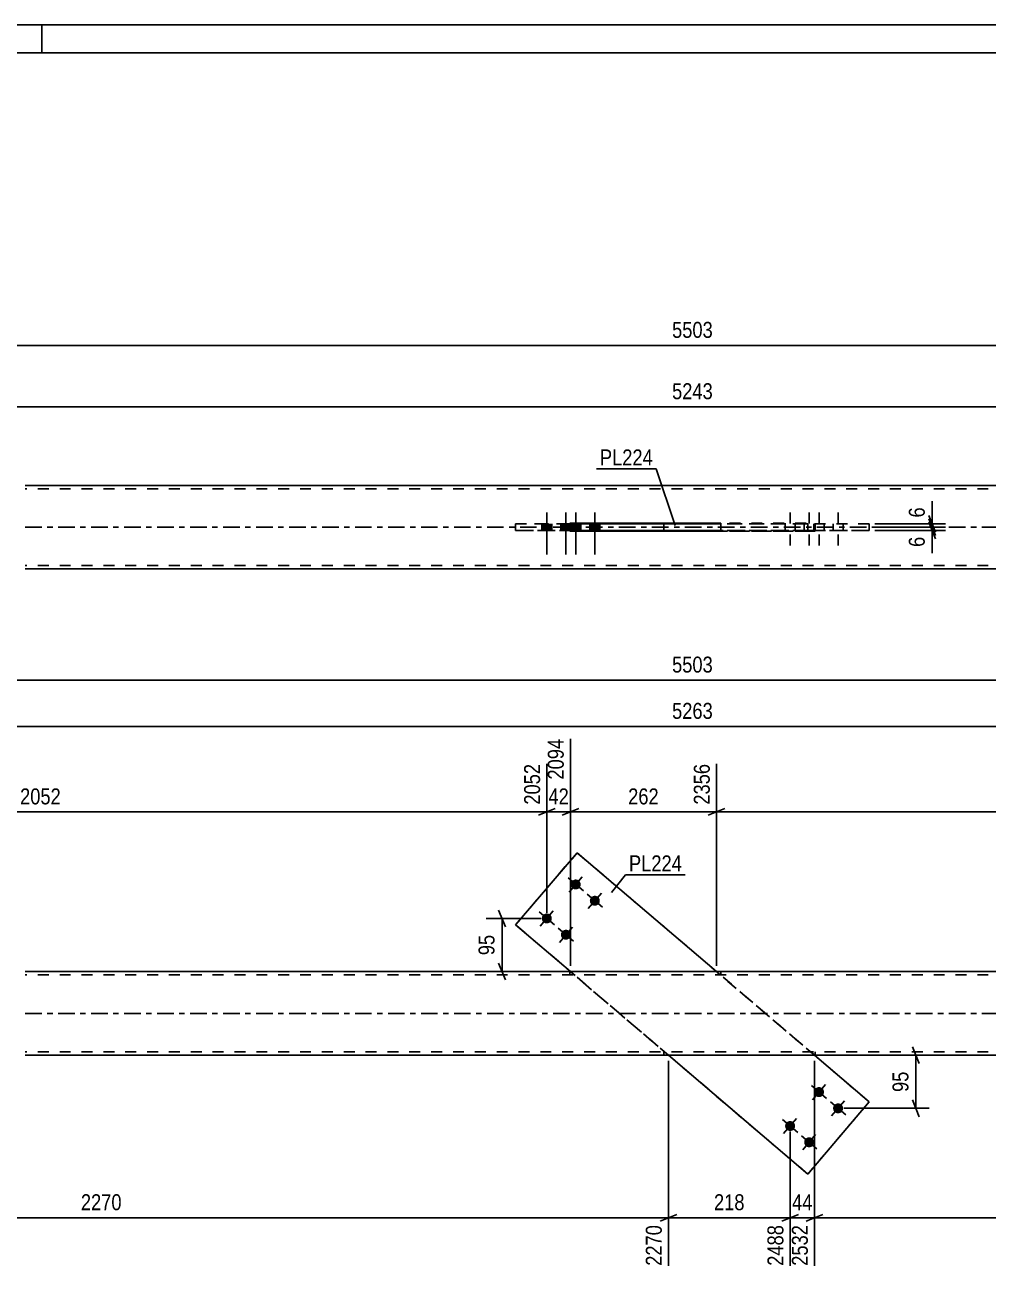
# Model space of a CAD drawing. Header units: millimetres. Extents: x 0 to 594, y 0 to 420.
# Drawn here: x 170.9 to 343.7, y 196.9 to 420 of the extents above; entities that cross this region are included whole.
import ezdxf

# ---------------------------------------------------------------- set-up
doc = ezdxf.new("R2010")
doc.units = ezdxf.units.MM
doc.linetypes.add('DXK_LINE_DOT2', pattern=[3.9198, 1.9599, -1.9599])
doc.linetypes.add('DXK_LINE_DOT3', pattern=[5.9187, 2.979, -0.9799, 0.9799, -0.9799])
doc.styles.add('Arial Narrow', font='ARIALN.TTF', dxfattribs={"height": 0.2})

# ---------------------------------------------------------------- blocks, each defined once
blk = doc.blocks.new('Unknown-580609602-1130')
at = {"color": 5, "linetype": 'Continuous'}
for p, q in [((594, 420), (0, 420)), ((174, 415), (174, 420)), ((589, 415), (5, 415))]:
    blk.add_line(p, q, dxfattribs=at)
blk = doc.blocks.new('Part-580609602-1700 - 1673')
at = {"color": 2, "linetype": 'Continuous'}
for p, q in [((410.41, 250.22), (170.98, 250.22)), ((170.98, 235.22), (410.41, 235.22))]:
    blk.add_line(p, q, dxfattribs=at)
at = {"color": 7, "linetype": 'DXK_LINE_DOT2'}
for p, q in [((268.7, 250.22), (268.7, 249.62)), ((295.8, 250.22), (295.8, 249.62)), ((410.41, 249.62), (170.98, 249.62)), ((410.41, 235.82), (170.98, 235.82)), ((285.59, 235.22), (285.59, 235.82)), ((312.69, 235.22), (312.69, 235.82))]:
    blk.add_line(p, q, dxfattribs=at)
at = {"color": 7, "linetype": 'DXK_LINE_DOT3'}
blk.add_line((170.98, 242.72), (410.41, 242.72), dxfattribs=at)
blk = doc.blocks.new('Bolt-580609602-1706 - 1673')
at = {"linetype": 'Continuous'}
for points in [[(270.34, 266.52), (270.47, 266.38), (270.57, 266.22), (270.63, 266.04), (270.66, 265.86), (270.64, 265.67), (270.59, 265.49), (270.5, 265.32), (270.38, 265.18), (270.23, 265.07), (270.06, 264.99), (269.87, 264.94), (269.69, 264.94), (269.5, 264.97), (269.33, 265.04), (269.17, 265.15), (269.04, 265.29), (268.94, 265.45), (268.88, 265.62), (268.86, 265.81), (268.87, 266), (268.92, 266.18), (269.01, 266.34), (269.14, 266.49), (269.29, 266.6), (269.46, 266.68), (269.64, 266.73), (269.83, 266.73), (270.01, 266.7), (270.19, 266.62)], [(273.76, 263.6), (273.89, 263.46), (273.99, 263.3), (274.06, 263.12), (274.08, 262.94), (274.07, 262.75), (274.01, 262.57), (273.92, 262.4), (273.8, 262.26), (273.65, 262.15), (273.48, 262.07), (273.3, 262.02), (273.11, 262.02), (272.93, 262.05), (272.75, 262.12), (272.6, 262.23), (272.47, 262.36), (272.37, 262.53), (272.31, 262.7), (272.28, 262.89), (272.3, 263.08), (272.35, 263.26), (272.44, 263.42), (272.56, 263.57), (272.71, 263.68), (272.88, 263.76), (273.06, 263.81), (273.25, 263.81), (273.44, 263.78), (273.61, 263.7)], [(265.15, 260.43), (265.28, 260.3), (265.38, 260.13), (265.44, 259.96), (265.46, 259.77), (265.45, 259.58), (265.4, 259.4), (265.31, 259.24), (265.18, 259.09), (265.04, 258.98), (264.87, 258.9), (264.68, 258.85), (264.49, 258.85), (264.31, 258.88), (264.14, 258.96), (263.98, 259.06), (263.85, 259.2), (263.75, 259.36), (263.69, 259.54), (263.67, 259.72), (263.68, 259.91), (263.73, 260.09), (263.82, 260.26), (263.95, 260.4), (264.09, 260.51), (264.26, 260.59), (264.45, 260.64), (264.63, 260.64), (264.82, 260.61), (264.99, 260.54)], [(268.57, 257.51), (268.7, 257.37), (268.8, 257.21), (268.86, 257.04), (268.89, 256.85), (268.87, 256.66), (268.82, 256.48), (268.73, 256.32), (268.61, 256.17), (268.46, 256.06), (268.29, 255.98), (268.11, 255.93), (267.92, 255.93), (267.73, 255.96), (267.56, 256.04), (267.4, 256.14), (267.28, 256.28), (267.18, 256.44), (267.11, 256.62), (267.09, 256.8), (267.1, 256.99), (267.16, 257.17), (267.25, 257.34), (267.37, 257.48), (267.52, 257.59), (267.69, 257.67), (267.87, 257.72), (268.06, 257.72), (268.24, 257.69), (268.42, 257.62)]]:
    blk.add_hatch(color=1, dxfattribs=at).paths.add_polyline_path(points)
at = {"color": 1, "linetype": 'Continuous'}
for p, q in [((268.39, 267), (271.13, 264.67)), ((270.92, 267.2), (268.59, 264.46)), ((271.81, 264.08), (274.55, 261.75)), ((274.35, 264.28), (272.01, 261.54)), ((265.73, 261.12), (263.4, 258.38)), ((263.2, 260.91), (265.93, 258.58)), ((266.62, 257.99), (269.36, 255.66)), ((269.16, 258.2), (266.82, 255.46))]:
    blk.add_line(p, q, dxfattribs=at)
blk = doc.blocks.new('Bolt-580609602-1707 - 1673')
at = {"linetype": 'Continuous'}
for points in [[(312.82, 227.92), (312.69, 228.06), (312.59, 228.22), (312.53, 228.4), (312.5, 228.58), (312.52, 228.77), (312.57, 228.95), (312.66, 229.12), (312.78, 229.26), (312.93, 229.37), (313.1, 229.45), (313.28, 229.5), (313.47, 229.5), (313.66, 229.47), (313.83, 229.4), (313.99, 229.29), (314.12, 229.15), (314.22, 228.99), (314.28, 228.82), (314.3, 228.63), (314.29, 228.44), (314.23, 228.26), (314.15, 228.1), (314.02, 227.95), (313.87, 227.84), (313.7, 227.76), (313.52, 227.71), (313.33, 227.71), (313.15, 227.74), (312.97, 227.82)], [(316.24, 225), (316.11, 225.14), (316.01, 225.3), (315.95, 225.48), (315.93, 225.66), (315.94, 225.85), (316, 226.03), (316.08, 226.2), (316.21, 226.34), (316.36, 226.45), (316.53, 226.53), (316.71, 226.58), (316.9, 226.58), (317.08, 226.55), (317.26, 226.48), (317.41, 226.37), (317.54, 226.23), (317.64, 226.07), (317.7, 225.9), (317.73, 225.71), (317.71, 225.52), (317.66, 225.34), (317.57, 225.18), (317.45, 225.03), (317.3, 224.92), (317.13, 224.84), (316.94, 224.79), (316.76, 224.79), (316.57, 224.82), (316.4, 224.9)], [(307.63, 221.84), (307.5, 221.97), (307.4, 222.13), (307.34, 222.31), (307.31, 222.5), (307.33, 222.68), (307.38, 222.86), (307.47, 223.03), (307.59, 223.17), (307.74, 223.29), (307.91, 223.37), (308.09, 223.41), (308.28, 223.42), (308.47, 223.38), (308.64, 223.31), (308.8, 223.2), (308.93, 223.07), (309.02, 222.91), (309.09, 222.73), (309.11, 222.54), (309.1, 222.36), (309.04, 222.18), (308.95, 222.01), (308.83, 221.87), (308.68, 221.75), (308.51, 221.67), (308.33, 221.63), (308.14, 221.62), (307.96, 221.66), (307.78, 221.73)], [(311.05, 218.91), (310.92, 219.05), (310.82, 219.21), (310.76, 219.39), (310.74, 219.58), (310.75, 219.76), (310.8, 219.94), (310.89, 220.11), (311.02, 220.25), (311.16, 220.37), (311.33, 220.45), (311.52, 220.49), (311.71, 220.5), (311.89, 220.46), (312.06, 220.39), (312.22, 220.28), (312.35, 220.15), (312.45, 219.99), (312.51, 219.81), (312.54, 219.62), (312.52, 219.44), (312.47, 219.26), (312.38, 219.09), (312.26, 218.95), (312.11, 218.83), (311.94, 218.75), (311.75, 218.71), (311.57, 218.7), (311.38, 218.74), (311.21, 218.81)]]:
    blk.add_hatch(color=1, dxfattribs=at).paths.add_polyline_path(points)
at = {"color": 1, "linetype": 'Continuous'}
for p, q in [((312.23, 227.24), (314.57, 229.98)), ((314.77, 227.44), (312.03, 229.77)), ((318.2, 224.52), (315.46, 226.85)), ((315.66, 224.32), (317.99, 227.06)), ((309.58, 221.35), (306.84, 223.69)), ((307.04, 221.15), (309.38, 223.89)), ((310.47, 218.23), (312.8, 220.97)), ((313, 218.43), (310.27, 220.77))]:
    blk.add_line(p, q, dxfattribs=at)
blk = doc.blocks.new('Part-580609602-1715 - 1673')
at = {"color": 2, "linetype": 'Continuous'}
for p, q in [((270.01, 271.53), (258.98, 258.59)), ((270.01, 271.53), (270.01, 271.53)), ((295, 250.22), (270.01, 271.53)), ((268.8, 250.22), (258.98, 258.59)), ((258.98, 258.59), (258.98, 258.59)), ((311.38, 213.9), (286.39, 235.22)), ((322.41, 226.84), (312.59, 235.22)), ((311.38, 213.9), (322.41, 226.84)), ((322.41, 226.84), (322.41, 226.84)), ((311.38, 213.9), (311.38, 213.9))]:
    blk.add_line(p, q, dxfattribs=at)
at = {"color": 7, "linetype": 'DXK_LINE_DOT2'}
for p, q in [((258.98, 258.59), (270.01, 271.53)), ((322.41, 226.84), (270.01, 271.53)), ((311.38, 213.9), (258.98, 258.59)), ((286.39, 235.22), (268.8, 250.22)), ((312.59, 235.22), (295, 250.22)), ((322.41, 226.84), (311.38, 213.9))]:
    blk.add_line(p, q, dxfattribs=at)
blk = doc.blocks.new('Bolt-580609602-1435 - 1367')
at = {"color": 1, "linetype": 'DXK_LINE_DOT2'}
for p, q in [((308.21, 332.52), (308.21, 325.02)), ((311.64, 332.52), (311.64, 325.02)), ((313.4, 332.52), (313.4, 325.02)), ((316.83, 332.52), (316.83, 325.02)), ((307.31, 330.52), (307.31, 329.32)), ((309.11, 330.52), (309.11, 329.32)), ((310.74, 330.52), (310.74, 329.32)), ((312.5, 330.52), (312.5, 329.32)), ((312.54, 330.52), (312.54, 329.32)), ((314.3, 330.52), (314.3, 329.32)), ((315.93, 330.52), (315.93, 329.32)), ((317.73, 330.52), (317.73, 329.32))]:
    blk.add_line(p, q, dxfattribs=at)
blk = doc.blocks.new('Part-580609602-1456 - 1367')
at = {"color": 2, "linetype": 'Continuous'}
for p, q in [((410.41, 337.42), (170.98, 337.42)), ((268.7, 330.52), (268.7, 330.62)), ((268.7, 330.62), (268.7, 330.62)), ((268.7, 330.62), (295.8, 330.62)), ((285.59, 330.62), (285.59, 330.52)), ((295.8, 330.62), (295.8, 329.22)), ((268.7, 329.22), (268.7, 329.32)), ((268.7, 329.22), (295.8, 329.22)), ((285.59, 329.22), (285.59, 329.32)), ((410.41, 322.42), (170.98, 322.42))]:
    blk.add_line(p, q, dxfattribs=at)
at = {"color": 7, "linetype": 'DXK_LINE_DOT2'}
for p, q in [((410.41, 336.82), (170.98, 336.82)), ((268.7, 329.32), (268.7, 330.62)), ((268.7, 330.62), (295.8, 330.62)), ((285.59, 330.62), (312.69, 330.62)), ((285.59, 330.62), (285.59, 330.62)), ((285.59, 330.62), (312.69, 330.62)), ((285.59, 330.52), (285.59, 330.62)), ((285.59, 329.32), (285.59, 330.52)), ((312.69, 330.62), (312.69, 329.22)), ((268.7, 329.22), (295.8, 329.22)), ((285.59, 329.22), (285.59, 329.22)), ((285.59, 329.22), (285.59, 329.22)), ((312.69, 329.22), (285.59, 329.22)), ((285.59, 329.22), (312.69, 329.22)), ((410.41, 323.02), (170.98, 323.02))]:
    blk.add_line(p, q, dxfattribs=at)
at = {"color": 7, "linetype": 'DXK_LINE_DOT3'}
blk.add_line((170.98, 329.92), (410.41, 329.92), dxfattribs=at)
blk = doc.blocks.new('Part-580609602-1397 - 1367')
at = {"color": 2, "linetype": 'Continuous'}
for p, q in [((258.98, 329.32), (258.98, 330.52)), ((270.01, 329.32), (270.01, 330.52)), ((295.8, 330.52), (270.01, 330.52)), ((295.8, 329.32), (270.01, 329.32))]:
    blk.add_line(p, q, dxfattribs=at)
at = {"color": 7, "linetype": 'DXK_LINE_DOT2'}
for p, q in [((311.38, 330.52), (258.98, 330.52)), ((258.98, 330.52), (270.01, 330.52)), ((322.41, 330.52), (295.8, 330.52)), ((311.38, 329.32), (311.38, 330.52)), ((322.41, 330.52), (311.38, 330.52)), ((322.41, 329.32), (322.41, 330.52)), ((258.98, 329.32), (311.38, 329.32)), ((270.01, 329.32), (258.98, 329.32)), ((322.41, 329.32), (295.8, 329.32)), ((311.38, 329.32), (322.41, 329.32))]:
    blk.add_line(p, q, dxfattribs=at)
blk = doc.blocks.new('Bolt-580609602-1436 - 1367')
at = {"linetype": 'Continuous'}
for points in [[(265.46, 330.52), (263.66, 330.52), (263.66, 329.32), (265.46, 329.32)], [(268.89, 330.52), (267.09, 330.52), (267.09, 329.32), (268.89, 329.32)], [(270.66, 330.52), (268.86, 330.52), (268.86, 329.32), (270.66, 329.32)], [(274.08, 330.52), (272.28, 330.52), (272.28, 329.32), (274.08, 329.32)]]:
    blk.add_hatch(color=1, dxfattribs=at).paths.add_polyline_path(points)
at = {"color": 1, "linetype": 'Continuous'}
for p, q in [((264.56, 332.52), (264.56, 325.02)), ((267.99, 332.52), (267.99, 325.02)), ((269.76, 332.52), (269.76, 325.02)), ((273.18, 332.52), (273.18, 325.02)), ((263.66, 330.52), (263.66, 329.32)), ((265.46, 330.52), (265.46, 329.32)), ((267.09, 330.52), (267.09, 329.32)), ((268.86, 330.52), (268.86, 329.32)), ((268.89, 330.52), (268.89, 329.32)), ((270.66, 330.52), (270.66, 329.32)), ((272.28, 330.52), (272.28, 329.32)), ((274.08, 330.52), (274.08, 329.32))]:
    blk.add_line(p, q, dxfattribs=at)
blk = doc.blocks.new('StraightDimension-580609602-1850 - 1673')
at = {"color": 7, "linetype": 'Continuous'}
for p, q in [((312.59, 234.22), (312.59, 197.45)), ((308.21, 221.52), (308.21, 197.45)), ((306.71, 205.47), (309.71, 206.67)), ((308.21, 206.07), (312.59, 206.07)), ((314.09, 206.67), (311.09, 205.47))]:
    blk.add_line(p, q, dxfattribs=at)
at = {"color": 0}
blk.add_wipeout([(312.83, 206.82), (312.83, 211.02), (307.97, 211.02), (307.97, 206.82)], dxfattribs=at)
at = {"color": 0, "linetype": 'Continuous'}
blk.add_wipeout([(311.99, 205.37), (307.79, 205.37), (307.79, 196.85), (311.99, 196.85)], dxfattribs=at)
at = {"color": 3, "style": 'Arial Narrow'}
blk.add_text('44', height=2.863, dxfattribs=at).set_placement((308.57, 207.42))
at = {"color": 3, "linetype": 'Continuous', "style": 'Arial Narrow'}
blk.add_text('2532', height=2.863, rotation=90.0002, dxfattribs=at).set_placement((311.39, 197.45))
blk = doc.blocks.new('StraightDimension-580609602-1792 - 1673')
at = {"color": 7, "linetype": 'Continuous'}
for p, q in [((268.8, 251.22), (268.8, 291.96)), ((264.56, 260.75), (264.56, 287.46)), ((263.06, 278.25), (266.06, 279.45)), ((270.3, 279.45), (267.3, 278.25)), ((264.56, 278.85), (268.8, 278.85))]:
    blk.add_line(p, q, dxfattribs=at)
at = {"color": 0}
blk.add_wipeout([(269.11, 279.6), (269.11, 283.8), (264.26, 283.8), (264.26, 279.6)], dxfattribs=at)
at = {"color": 0, "linetype": 'Continuous'}
blk.add_wipeout([(268.2, 292.56), (264, 292.56), (264, 284.05), (268.2, 284.05)], dxfattribs=at)
at = {"color": 3, "linetype": 'Continuous', "style": 'Arial Narrow'}
blk.add_text('2094', height=2.863, rotation=90.0002, dxfattribs=at).set_placement((267.6, 284.65))
at = {"color": 3, "style": 'Arial Narrow'}
blk.add_text('42', height=2.863, dxfattribs=at).set_placement((264.86, 280.2))
blk = doc.blocks.new('StraightDimension-580609602-1806 - 1673')
at = {"color": 7, "linetype": 'Continuous'}
for p, q in [((264.56, 260.75), (264.56, 287.46)), ((82.88, 252.22), (82.88, 281.98)), ((84.38, 279.45), (81.38, 278.25)), ((263.06, 278.25), (266.06, 279.45)), ((82.88, 278.85), (264.56, 278.85))]:
    blk.add_line(p, q, dxfattribs=at)
at = {"color": 0, "linetype": 'Continuous'}
for points in [[(263.96, 288.06), (259.76, 288.06), (259.76, 279.55), (263.96, 279.55)], [(82.28, 282.58), (78.08, 282.58), (78.08, 279.55), (82.28, 279.55)]]:
    blk.add_wipeout(points, dxfattribs=at)
at = {"color": 0}
blk.add_wipeout([(177.98, 279.6), (177.98, 283.8), (169.47, 283.8), (169.47, 279.6)], dxfattribs=at)
at = {"color": 3, "linetype": 'Continuous', "style": 'Arial Narrow'}
for s, height, p in [('2052', 2.863, (263.36, 280.15)), ('0', 2.86, (81.68, 280.15))]:
    blk.add_text(s, height=height, rotation=90.0002, dxfattribs=at).set_placement(p)
at = {"color": 3, "style": 'Arial Narrow'}
blk.add_text('2052', height=2.863, dxfattribs=at).set_placement((170.07, 280.2))
blk = doc.blocks.new('StraightDimension-580609602-1760 - 1673')
at = {"color": 7, "linetype": 'Continuous'}
for p, q in [((295, 251.22), (295, 287.46)), ((498.51, 252.22), (498.51, 287.46)), ((296.5, 279.45), (293.5, 278.25)), ((497.01, 278.25), (500.01, 279.45)), ((295, 278.85), (498.51, 278.85))]:
    blk.add_line(p, q, dxfattribs=at)
at = {"color": 0, "linetype": 'Continuous'}
blk.add_wipeout([(497.91, 288.06), (493.71, 288.06), (493.71, 279.55), (497.91, 279.55)], dxfattribs=at)
at = {"color": 0}
blk.add_wipeout([(401.01, 279.6), (401.01, 283.8), (392.5, 283.8), (392.5, 279.6)], dxfattribs=at)
at = {"color": 3, "linetype": 'Continuous', "style": 'Arial Narrow'}
blk.add_text('5243', height=2.863, rotation=90.0002, dxfattribs=at).set_placement((497.31, 280.15))
at = {"color": 3, "style": 'Arial Narrow'}
blk.add_text('2887', height=2.863, dxfattribs=at).set_placement((393.1, 280.2))
blk = doc.blocks.new('StraightDimension-580609602-2050 - 1673')
at = {"color": 7, "linetype": 'Continuous'}
blk.add_line((81.88, 294.19), (499.51, 294.19), dxfattribs=at)
at = {"color": 0}
blk.add_wipeout([(294.95, 294.94), (294.95, 299.14), (286.44, 299.14), (286.44, 294.94)], dxfattribs=at)
at = {"color": 3, "style": 'Arial Narrow'}
blk.add_text('5263', height=2.863, dxfattribs=at).set_placement((287.04, 295.54))
blk = doc.blocks.new('StraightDimension-580609602-1772 - 1673')
at = {"color": 7, "linetype": 'Continuous'}
for p, q in [((268.8, 251.22), (268.8, 291.96)), ((295, 251.22), (295, 287.46)), ((270.3, 279.45), (267.3, 278.25)), ((293.5, 278.25), (296.5, 279.45)), ((268.8, 278.85), (295, 278.85))]:
    blk.add_line(p, q, dxfattribs=at)
at = {"color": 0, "linetype": 'Continuous'}
blk.add_wipeout([(294.4, 288.06), (290.2, 288.06), (290.2, 279.55), (294.4, 279.55)], dxfattribs=at)
at = {"color": 0}
blk.add_wipeout([(285.24, 279.6), (285.24, 283.8), (278.56, 283.8), (278.56, 279.6)], dxfattribs=at)
at = {"color": 3, "linetype": 'Continuous', "style": 'Arial Narrow'}
blk.add_text('2356', height=2.863, rotation=90.0002, dxfattribs=at).set_placement((293.8, 280.15))
at = {"color": 3, "style": 'Arial Narrow'}
blk.add_text('262', height=2.863, dxfattribs=at).set_placement((279.16, 280.2))
blk = doc.blocks.new('StraightDimension-580609602-1735 - 1673')
at = {"color": 7, "linetype": 'Continuous'}
for p, q in [((255.93, 261.25), (257.13, 258.25)), ((263.56, 259.75), (253.68, 259.75)), ((256.53, 250.22), (256.53, 259.75)), ((175, 250.22), (258.93, 250.22)), ((257.13, 248.72), (255.93, 251.72))]:
    blk.add_line(p, q, dxfattribs=at)
at = {"color": 0}
blk.add_wipeout([(255.78, 257.41), (251.58, 257.41), (251.58, 252.55), (255.78, 252.55)], dxfattribs=at)
at = {"color": 3, "style": 'Arial Narrow'}
blk.add_text('95', height=2.863, rotation=90.0002, dxfattribs=at).set_placement((255.18, 253.15))
blk = doc.blocks.new('StraightDimension-580609602-1746 - 1673')
at = {"color": 7, "linetype": 'Continuous'}
blk.add_line((69.88, 302.49), (511.51, 302.49), dxfattribs=at)
at = {"color": 0}
blk.add_wipeout([(294.95, 303.24), (294.95, 307.44), (286.44, 307.44), (286.44, 303.24)], dxfattribs=at)
at = {"color": 3, "style": 'Arial Narrow'}
blk.add_text('5503', height=2.863, dxfattribs=at).set_placement((287.04, 303.84))
blk = doc.blocks.new('StraightDimension-580609602-1838 - 1673')
at = {"color": 7, "linetype": 'Continuous'}
for p, q in [((312.59, 234.22), (312.59, 197.45)), ((498.51, 233.22), (498.51, 197.45)), ((314.09, 206.67), (311.09, 205.47)), ((312.59, 206.07), (498.51, 206.07)), ((497.01, 205.47), (500.01, 206.67))]:
    blk.add_line(p, q, dxfattribs=at)
at = {"color": 0}
blk.add_wipeout([(409.81, 206.82), (409.81, 211.02), (401.29, 211.02), (401.29, 206.82)], dxfattribs=at)
at = {"color": 0, "linetype": 'Continuous'}
blk.add_wipeout([(497.91, 205.37), (493.71, 205.37), (493.71, 196.85), (497.91, 196.85)], dxfattribs=at)
at = {"color": 3, "style": 'Arial Narrow'}
blk.add_text('2711', height=2.863, dxfattribs=at).set_placement((401.89, 207.42))
at = {"color": 3, "linetype": 'Continuous', "style": 'Arial Narrow'}
blk.add_text('5243', height=2.863, rotation=90.0002, dxfattribs=at).set_placement((497.31, 197.45))
blk = doc.blocks.new('StraightDimension-580609602-1864 - 1673')
at = {"color": 7, "linetype": 'Continuous'}
for p, q in [((286.39, 234.22), (286.39, 197.45)), ((308.21, 221.52), (308.21, 197.45)), ((287.89, 206.67), (284.89, 205.47)), ((286.39, 206.07), (308.21, 206.07)), ((306.71, 205.47), (309.71, 206.67))]:
    blk.add_line(p, q, dxfattribs=at)
at = {"color": 0}
blk.add_wipeout([(300.64, 206.82), (300.64, 211.02), (293.96, 211.02), (293.96, 206.82)], dxfattribs=at)
at = {"color": 0, "linetype": 'Continuous'}
blk.add_wipeout([(307.61, 205.37), (303.41, 205.37), (303.41, 196.85), (307.61, 196.85)], dxfattribs=at)
at = {"color": 3, "style": 'Arial Narrow'}
blk.add_text('218', height=2.863, dxfattribs=at).set_placement((294.56, 207.42))
at = {"color": 3, "linetype": 'Continuous', "style": 'Arial Narrow'}
blk.add_text('2488', height=2.863, rotation=90.0002, dxfattribs=at).set_placement((307.01, 197.45))
blk = doc.blocks.new('StraightDimension-580609602-1878 - 1673')
at = {"color": 7, "linetype": 'Continuous'}
for p, q in [((82.88, 233.22), (82.88, 202.94)), ((286.39, 234.22), (286.39, 197.45)), ((84.38, 206.67), (81.38, 205.47)), ((82.88, 206.07), (286.39, 206.07)), ((284.89, 205.47), (287.89, 206.67))]:
    blk.add_line(p, q, dxfattribs=at)
at = {"color": 0}
blk.add_wipeout([(188.89, 206.82), (188.89, 211.02), (180.38, 211.02), (180.38, 206.82)], dxfattribs=at)
at = {"color": 0, "linetype": 'Continuous'}
for points in [[(82.28, 205.37), (78.08, 205.37), (78.08, 202.34), (82.28, 202.34)], [(285.79, 205.37), (281.59, 205.37), (281.59, 196.85), (285.79, 196.85)]]:
    blk.add_wipeout(points, dxfattribs=at)
at = {"color": 3, "style": 'Arial Narrow'}
blk.add_text('2270', height=2.863, dxfattribs=at).set_placement((180.98, 207.42))
at = {"color": 3, "linetype": 'Continuous', "style": 'Arial Narrow'}
for s, height, p in [('0', 2.86, (81.68, 202.94)), ('2270', 2.863, (285.19, 197.45))]:
    blk.add_text(s, height=height, rotation=90.0002, dxfattribs=at).set_placement(p)
blk = doc.blocks.new('StraightDimension-580609602-1993 - 1673')
at = {"color": 7, "linetype": 'Continuous'}
for p, q in [((330.19, 236.72), (331.39, 233.72)), ((330.79, 225.69), (330.79, 235.22)), ((331.16, 235.22), (333.19, 235.22)), ((317.83, 225.69), (333.19, 225.69)), ((331.39, 224.19), (330.19, 227.19))]:
    blk.add_line(p, q, dxfattribs=at)
at = {"color": 0}
blk.add_wipeout([(330.04, 232.88), (325.84, 232.88), (325.84, 228.02), (330.04, 228.02)], dxfattribs=at)
at = {"color": 3, "style": 'Arial Narrow'}
blk.add_text('95', height=2.863, rotation=90.0002, dxfattribs=at).set_placement((329.44, 228.62))
blk = doc.blocks.new('StraightDimension-580609602-1540 - 1367')
at = {"color": 7, "linetype": 'Continuous'}
for p, q in [((323.41, 330.52), (336.12, 330.52)), ((333.12, 332.02), (334.32, 329.02)), ((334.32, 328.42), (333.12, 331.42)), ((333.72, 329.92), (333.72, 330.52)), ((323.41, 329.92), (336.12, 329.92))]:
    blk.add_line(p, q, dxfattribs=at)
at = {"color": 0}
blk.add_wipeout([(332.97, 334.08), (328.77, 334.08), (328.77, 331.05), (332.97, 331.05)], dxfattribs=at)
at = {"color": 7, "linetype": 'Continuous'}
blk.add_line((333.72, 330.52), (333.72, 334.6), dxfattribs=at)
blk.add_line((333.72, 330.52), (333.72, 334.6), dxfattribs=at)
at = {"color": 3, "style": 'Arial Narrow'}
blk.add_text('6', height=2.86, rotation=90.0002, dxfattribs=at).set_placement((332.37, 331.65))
blk = doc.blocks.new('StraightDimension-580609602-1536 - 1367')
at = {"color": 7, "linetype": 'Continuous'}
for p, q in [((333.12, 331.42), (334.32, 328.42)), ((334.32, 327.82), (333.12, 330.82)), ((323.41, 329.92), (336.12, 329.92)), ((323.41, 329.32), (336.12, 329.32)), ((333.72, 329.32), (333.72, 329.92))]:
    blk.add_line(p, q, dxfattribs=at)
at = {"color": 0}
blk.add_wipeout([(332.97, 328.8), (328.77, 328.8), (328.77, 325.77), (332.97, 325.77)], dxfattribs=at)
at = {"color": 7, "linetype": 'Continuous'}
blk.add_line((333.72, 329.32), (333.72, 325.24), dxfattribs=at)
blk.add_line((333.72, 329.32), (333.72, 325.24), dxfattribs=at)
at = {"color": 3, "style": 'Arial Narrow'}
blk.add_text('6', height=2.86, rotation=90.0002, dxfattribs=at).set_placement((332.37, 326.37))
blk = doc.blocks.new('StraightDimension-580609602-1545 - 1367')
at = {"color": 7, "linetype": 'Continuous'}
blk.add_line((69.88, 362.52), (511.51, 362.52), dxfattribs=at)
at = {"color": 0}
blk.add_wipeout([(294.95, 363.27), (294.95, 367.47), (286.44, 367.47), (286.44, 363.27)], dxfattribs=at)
at = {"color": 3, "style": 'Arial Narrow'}
blk.add_text('5503', height=2.863, dxfattribs=at).set_placement((287.04, 363.87))
blk = doc.blocks.new('StraightDimension-580609602-1576 - 1367')
at = {"color": 7, "linetype": 'Continuous'}
blk.add_line((82.88, 351.52), (498.51, 351.52), dxfattribs=at)
at = {"color": 0}
blk.add_wipeout([(294.95, 352.27), (294.95, 356.47), (286.44, 356.47), (286.44, 352.27)], dxfattribs=at)
at = {"color": 3, "style": 'Arial Narrow'}
blk.add_text('5243', height=2.863, dxfattribs=at).set_placement((287.04, 352.87))
blk = doc.blocks.new('Mark-580609602-1711 - 1673')
at = {"color": 0}
blk.add_wipeout([(288.81, 268.19), (288.81, 271.19), (279.31, 271.19), (279.31, 268.19)], dxfattribs=at)
blk.add_wipeout([(288.81, 268.19), (288.81, 271.19), (279.31, 271.19), (279.31, 268.19)], dxfattribs=at)
at = {"color": 30, "linetype": 'Continuous'}
for p, q in [((276.17, 264.4), (278.71, 267.59)), ((278.71, 267.59), (289.41, 267.59))]:
    blk.add_line(p, q, dxfattribs=at)
at = {"color": 3, "style": 'Arial Narrow'}
blk.add_text('PL224', height=2.863, dxfattribs=at).set_placement((279.31, 268.19))
blk = doc.blocks.new('Mark-580609602-1392 - 1367')
at = {"color": 0}
blk.add_wipeout([(283.6, 341), (283.6, 344), (274.09, 344), (274.09, 341)], dxfattribs=at)
blk.add_wipeout([(283.6, 341), (283.6, 344), (274.09, 344), (274.09, 341)], dxfattribs=at)
at = {"color": 30, "linetype": 'Continuous'}
for p in [(273.49, 340.4), (287.58, 330.23)]:
    blk.add_line(p, (284.2, 340.4), dxfattribs=at)
at = {"color": 3, "style": 'Arial Narrow'}
blk.add_text('PL224', height=2.863, dxfattribs=at).set_placement((274.09, 341))

msp = doc.modelspace()

# ---------------------------------------------------------------- block references
for name in ['Unknown-580609602-1130', 'Part-580609602-1456 - 1367', 'Bolt-580609602-1436 - 1367', 'Bolt-580609602-1435 - 1367', 'Part-580609602-1397 - 1367', 'Part-580609602-1715 - 1673', 'Bolt-580609602-1706 - 1673', 'Part-580609602-1700 - 1673', 'Bolt-580609602-1707 - 1673']:
    msp.add_blockref(name, (0, 0))

# ---------------------------------------------------------------- next in the draw order: block references
for name in ['StraightDimension-580609602-1540 - 1367', 'StraightDimension-580609602-1792 - 1673', 'StraightDimension-580609602-1760 - 1673', 'StraightDimension-580609602-1850 - 1673']:
    msp.add_blockref(name, (0, 0))

# ---------------------------------------------------------------- next in the draw order: block references
for name in ['StraightDimension-580609602-1536 - 1367', 'StraightDimension-580609602-1806 - 1673', 'StraightDimension-580609602-1864 - 1673', 'StraightDimension-580609602-1838 - 1673']:
    msp.add_blockref(name, (0, 0))

# ---------------------------------------------------------------- next in the draw order: block references
for name in ['StraightDimension-580609602-1545 - 1367', 'StraightDimension-580609602-2050 - 1673', 'StraightDimension-580609602-1993 - 1673', 'StraightDimension-580609602-1878 - 1673']:
    msp.add_blockref(name, (0, 0))

# ---------------------------------------------------------------- next in the draw order: block references
for name in ['StraightDimension-580609602-1576 - 1367', 'StraightDimension-580609602-1772 - 1673', 'StraightDimension-580609602-1735 - 1673']:
    msp.add_blockref(name, (0, 0))

# ---------------------------------------------------------------- next in the draw order: block references
for name in ['Mark-580609602-1392 - 1367', 'StraightDimension-580609602-1746 - 1673']:
    msp.add_blockref(name, (0, 0))

# ---------------------------------------------------------------- next in the draw order: block references
msp.add_blockref('Mark-580609602-1711 - 1673', (0, 0))

doc.saveas('drawing.dxf')
